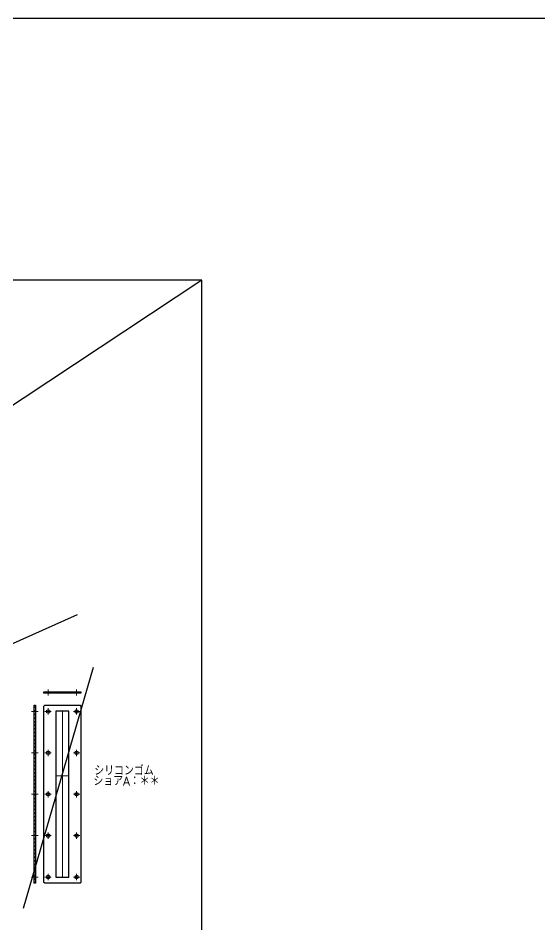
# Model space of a CAD drawing. Header units: millimetres. Extents: x -16130 to 36813, y -8099 to 27484.
# Drawn here: x 10075 to 11286, y 25381 to 27484 of the extents above; entities that cross this region are included whole.
import ezdxf

# ---------------------------------------------------------------- set-up
doc = ezdxf.new("R2010")
doc.units = ezdxf.units.MM
doc.header["$LTSCALE"] = 6
doc.linetypes.add('CENTER2', pattern=[28.575, 19.05, -3.175, 3.175, -3.175])
doc.linetypes.add('HIDDEN', pattern=[9.525, 6.35, -3.175])
for name, color, linetype, lineweight in [('04_HIDDEN', 2, 'HIDDEN', 13), ('05_CENTER', 4, 'CENTER2', 13), ('08_DIM', 3, 'Continuous', 13)]:
    doc.layers.add(name, color=color, linetype=linetype, lineweight=lineweight)
doc.layers.add('10_DRAFT', color=8, linetype='Continuous', lineweight=0, plot=False)
doc.styles.add('KSS_TXT', font='txt.shx', dxfattribs={"bigfont": 'extfont2.shx'})

# ---------------------------------------------------------------- blocks, each defined once
blk = doc.blocks.new('A$C613C2536_1_1')
at = {"color": 0}
for points in [[(-41, 164), (41, 164), (43, 162), (43, -247), (41, -249), (-41, -249), (-43, -247), (-43, 162)], [(-15, -235), (15, -235), (15, 150), (-15, 150)]]:
    blk.add_lwpolyline(points, close=True, dxfattribs=at)
for centre in [(-33, 149.5), (33, 149.5), (-33, 53.5), (33, 53.5), (-33, -42.5), (33, -42.5), (-33, -138.5), (33, -138.5), (-33, -234.5), (33, -234.5)]:
    blk.add_circle(centre, 4, dxfattribs=at)
at = {"layer": '05_CENTER'}
for p, q in [((-25.7, 149.5), (-40.3, 149.5)), ((-33, 142.2), (-33, 156.8)), ((25.7, 149.5), (40.3, 149.5)), ((33, 142.2), (33, 156.8)), ((-25.7, 53.5), (-40.3, 53.5)), ((-33, 46.2), (-33, 60.8)), ((25.7, 53.5), (40.3, 53.5)), ((33, 46.2), (33, 60.8)), ((-33, -49.8), (-33, -35.2)), ((33, -49.8), (33, -35.2)), ((-25.7, -42.5), (-40.3, -42.5)), ((25.7, -42.5), (40.3, -42.5)), ((-25.7, -138.5), (-40.3, -138.5)), ((-33, -145.8), (-33, -131.2)), ((25.7, -138.5), (40.3, -138.5)), ((33, -145.8), (33, -131.2)), ((-33, -241.8), (-33, -227.2)), ((33, -241.8), (33, -227.2)), ((-25.7, -234.5), (-40.3, -234.5)), ((25.7, -234.5), (40.3, -234.5))]:
    blk.add_line(p, q, dxfattribs=at)
at = {"layer": '10_DRAFT'}
for p, q in [((0, -235), (0, 150)), ((15, 0), (-15, 0))]:
    blk.add_line(p, q, dxfattribs=at)
blk = doc.blocks.new('A$C64364127_1_1')
h = blk.add_hatch()
h.set_pattern_fill('_USER', color=3, scale=6, angle=225, pattern_type=0)
h.set_pattern_definition([(225, (25918.403, -9768.5576), (4.2426407, -4.2426407), [])])
h.paths.add_polyline_path([(-3, 43), (-3, 33), (0, 33), (0, 43)])
h.paths.add_polyline_path([(-3, 33), (-3, 15), (0, 15), (0, 33)])
h.paths.add_polyline_path([(-3, 15), (-3, 0), (0, 0), (0, 15)])
h.paths.add_polyline_path([(-3, 0), (-3, -15), (0, -15), (0, 0)])
h.paths.add_polyline_path([(-3, -15), (-3, -33), (0, -33), (0, -15)])
h.paths.add_polyline_path([(-3, -33), (-3, -43), (0, -43), (0, -33)])
at = {"color": 0}
blk.add_lwpolyline([(0, -43), (-3, -43), (-3, 43), (0, 43)], close=True, dxfattribs=at)
at = {"layer": '04_HIDDEN', "color": 0}
for p, q in [((-3, 15), (0, 15)), ((-3, -15), (0, -15))]:
    blk.add_line(p, q, dxfattribs=at)
at = {"layer": '05_CENTER'}
for p, q in [((-8.6, 33), (5.5, 33)), ((-8.6, -33), (5.5, -33))]:
    blk.add_line(p, q, dxfattribs=at)
at = {"layer": '10_DRAFT'}
blk.add_line((-3, 0), (0, 0), dxfattribs=at)
blk = doc.blocks.new('A$C024E6B9C_1_1')
h = blk.add_hatch()
h.set_pattern_fill('_USER', color=3, scale=6, angle=135, pattern_type=0)
h.set_pattern_definition([(135, (-9703.3895, -25683.6584), (-4.2426407, -4.2426407), [])])
h.paths.add_polyline_path([(3, 206.5), (0, 206.5), (0, 192.5), (3, 192.5)])
h.paths.add_polyline_path([(3, 192.5), (0, 192.5), (0, 192), (3, 192)])
h.paths.add_polyline_path([(0, -206.5), (3, -206.5), (3, 192), (0, 192)])
at = {"color": 0}
blk.add_lwpolyline([(3, -206.5), (0, -206.5), (0, 206.5), (3, 206.5)], close=True, dxfattribs=at)
at = {"layer": '04_HIDDEN', "color": 0}
for p, q in [((0, 192.5), (3, 192.5)), ((0, -192.5), (3, -192.5))]:
    blk.add_line(p, q, dxfattribs=at)
at = {"layer": '05_CENTER'}
for p, q in [((-6.1, 192), (9.1, 192)), ((-6.1, 96), (9.1, 96)), ((-6.1, 0), (9.1, 0)), ((-6.1, -96), (9.1, -96)), ((-6.1, -192), (9.1, -192))]:
    blk.add_line(p, q, dxfattribs=at)

msp = doc.modelspace()

# ---------------------------------------------------------------- linework, layer by layer
at = {"color": 2}
for p, q in [((10501.03487, 26876.38116), (5833.28263, 23783.09533)), ((10211.6629, 26100.07571), (8731.03843, 25433.64253)), ((10248.69927, 25977.96289), (10086.50511, 25418.86293))]:
    msp.add_line(p, q, dxfattribs=at)
for points in [[(4316.74468, 27483.91937), (18209.26711, 27483.91937), (18209.26711, 17289.24112), (4316.74468, 17289.24112)], [(5833.28263, 23783.09533), (10501.03487, 23783.09533), (10501.03487, 26876.38116), (5833.28263, 26876.38116)]]:
    msp.add_lwpolyline(points, close=True, dxfattribs=at)

# ---------------------------------------------------------------- block references
at = {"color": 3, "rotation": 270}
msp.add_blockref('A$C64364127_1_1', (10177.40394, 25918.40295), dxfattribs=at)
at = {"color": 3}
for name, p in [('A$C024E6B9C_1_1', (10112.23579, 25683.65839)), ('A$C613C2536_1_1', (10177.40394, 25726.15839))]:
    msp.add_blockref(name, p, dxfattribs=at)

# ---------------------------------------------------------------- texts
at = {"layer": '08_DIM', "style": 'KSS_TXT'}
for s, p in [('シリコンゴム', (10251.48577, 25727.7072)), ('ショアA：＊＊', (10249.48368, 25703.69827))]:
    msp.add_text(s, height=20, dxfattribs=at).set_placement(p)

doc.saveas('drawing.dxf')
